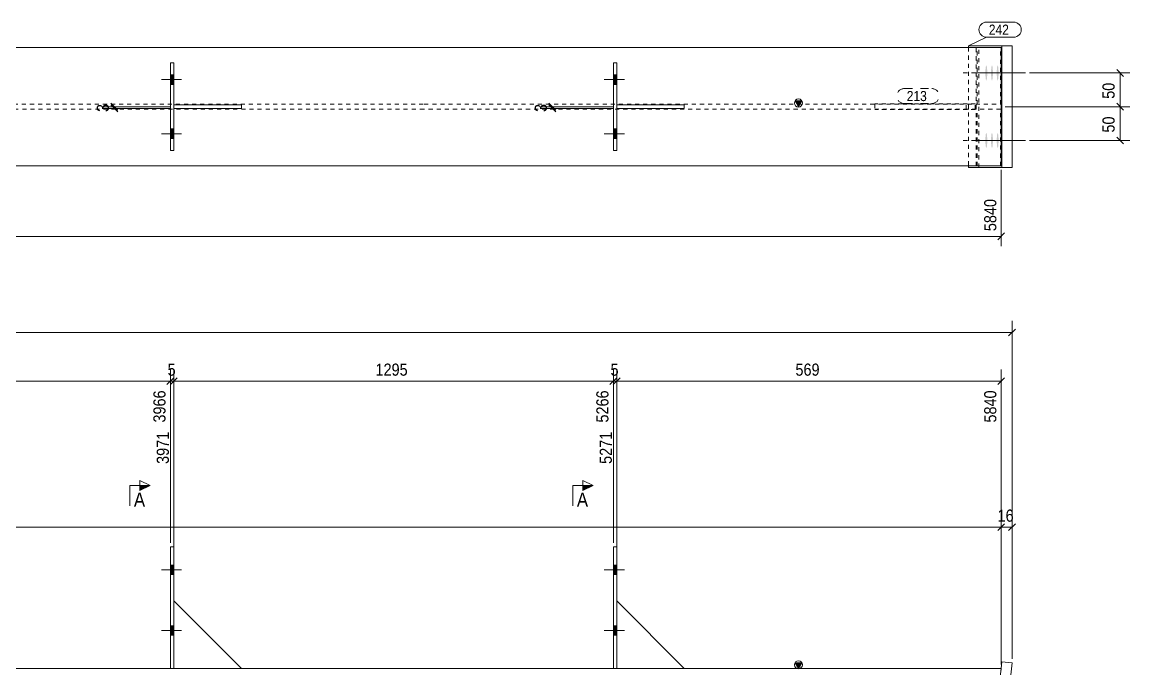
# Model space of a CAD drawing. Header units: millimetres. Extents: x 2 to 825, y 1 to 579.
# Drawn here: x 413.7 to 686.9, y 222.5 to 381.9 of the extents above; entities that cross this region are included whole.
import ezdxf

# ---------------------------------------------------------------- set-up
doc = ezdxf.new("R2010")
doc.units = ezdxf.units.MM
for name, pattern in [('XKITLINE00', [0]), ('XKITLINE01', [4, 1, -1, 1, -1]), ('XKITLINE02', [4, 2, -2])]:
    doc.linetypes.add(name, pattern=pattern)
for name, color, linetype, lineweight in [('Bolt', 3, 'Continuous', 0), ('Dimensions', 7, 'Continuous', 0), ('Part', 2, 'Continuous', 0), ('PartMark', 7, 'Continuous', 0), ('Section', 6, 'Continuous', 0)]:
    doc.layers.add(name, color=color, linetype=linetype, lineweight=lineweight)
doc.styles.add('ARIAL', font='ARIAL.TTF')

# ---------------------------------------------------------------- blocks, each defined once
blk = doc.blocks.new('*A6')
at = {"layer": 'Bolt'}
for points in [[(450.25, 248.06), (451.08, 248.06), (451.08, 245.72), (450.25, 245.72)], [(450.25, 248.06), (451.08, 248.06), (451.08, 245.72), (450.25, 245.72)], [(450.25, 233.06), (451.08, 233.06), (451.08, 230.72), (450.25, 230.72)], [(450.25, 233.06), (451.08, 233.06), (451.08, 230.72), (450.25, 230.72)]]:
    blk.add_hatch(color=3, dxfattribs=at).paths.add_polyline_path(points, flags=17)
at = {"layer": 'Bolt', "color": 3, "linetype": 'XKITLINE00', "lineweight": 0}
for p, q in [((453.02, 246.89), (448.02, 246.89)), ((453.02, 246.89), (448.02, 246.89)), ((451.08, 248.06), (450.25, 248.06)), ((451.08, 248.06), (450.25, 248.06)), ((451.08, 245.72), (450.25, 245.72)), ((451.08, 245.72), (450.25, 245.72)), ((451.08, 233.06), (450.25, 233.06)), ((451.08, 233.06), (450.25, 233.06)), ((453.02, 231.89), (448.02, 231.89)), ((453.02, 231.89), (448.02, 231.89)), ((451.08, 230.72), (450.25, 230.72)), ((451.08, 230.72), (450.25, 230.72))]:
    blk.add_line(p, q, dxfattribs=at)
blk = doc.blocks.new('*A7')
at = {"layer": 'Bolt'}
for points in [[(559.48, 248.06), (560.32, 248.06), (560.32, 245.72), (559.48, 245.72)], [(559.48, 248.06), (560.32, 248.06), (560.32, 245.72), (559.48, 245.72)], [(559.48, 233.06), (560.32, 233.06), (560.32, 230.72), (559.48, 230.72)], [(559.48, 233.06), (560.32, 233.06), (560.32, 230.72), (559.48, 230.72)]]:
    blk.add_hatch(color=3, dxfattribs=at).paths.add_polyline_path(points, flags=17)
at = {"layer": 'Bolt', "color": 3, "linetype": 'XKITLINE00', "lineweight": 0}
for p, q in [((562.25, 246.89), (557.25, 246.89)), ((562.25, 246.89), (557.25, 246.89)), ((560.32, 248.06), (559.48, 248.06)), ((560.32, 248.06), (559.48, 248.06)), ((560.32, 245.72), (559.48, 245.72)), ((560.32, 245.72), (559.48, 245.72)), ((560.32, 233.06), (559.48, 233.06)), ((560.32, 233.06), (559.48, 233.06)), ((562.25, 231.89), (557.25, 231.89)), ((562.25, 231.89), (557.25, 231.89)), ((560.32, 230.72), (559.48, 230.72)), ((560.32, 230.72), (559.48, 230.72))]:
    blk.add_line(p, q, dxfattribs=at)
blk = doc.blocks.new('*A10')
at = {"layer": 'Part'}
blk.add_hatch(color=2, dxfattribs=at).paths.add_polyline_path([(604.33, 223.96), (605.93, 223.96), (605.13, 222.56)], flags=17)
at = {"layer": 'Part', "color": 2, "linetype": 'XKITLINE00', "lineweight": 0}
for p, q in [((512.75, 222.56), (403.62, 222.56)), ((655.13, 222.56), (512.85, 222.56)), ((605.13, 222.56), (604.33, 223.96)), ((604.33, 223.96), (605.93, 223.96)), ((605.93, 223.96), (605.13, 222.56))]:
    blk.add_line(p, q, dxfattribs=at)
at = {"layer": 'Part', "color": 7, "linetype": 'XKITLINE01', "lineweight": 0}
blk.add_line((655.13, 222.56), (648.98, 164.22), dxfattribs=at)
at = {"layer": 'Part', "color": 2, "linetype": 'XKITLINE00', "lineweight": 0}
blk.add_circle((605.13, 223.46), 1, dxfattribs=at)
blk = doc.blocks.new('*A17')
at = {"layer": 'Part', "color": 2, "linetype": 'XKITLINE00', "lineweight": 0}
blk.add_line((467.75, 222.56), (451.08, 239.22), dxfattribs=at)
at = {"layer": 'Part', "color": 7, "linetype": 'XKITLINE01', "lineweight": 0}
for p, q in [((451.08, 239.22), (451.08, 222.56)), ((451.08, 222.56), (467.75, 222.56))]:
    blk.add_line(p, q, dxfattribs=at)
blk = doc.blocks.new('*A18')
at = {"layer": 'Part', "color": 2, "linetype": 'XKITLINE00', "lineweight": 0}
for p, q in [((450.25, 252.56), (451.08, 252.56)), ((450.25, 252.56), (450.25, 222.56)), ((451.08, 252.56), (451.08, 222.56))]:
    blk.add_line(p, q, dxfattribs=at)
at = {"layer": 'Part', "color": 7, "linetype": 'XKITLINE01', "lineweight": 0}
blk.add_line((451.08, 222.56), (450.25, 222.56), dxfattribs=at)
blk = doc.blocks.new('*A19')
at = {"layer": 'Part', "color": 2, "linetype": 'XKITLINE00', "lineweight": 0}
blk.add_line((576.98, 222.56), (560.32, 239.22), dxfattribs=at)
at = {"layer": 'Part', "color": 7, "linetype": 'XKITLINE01', "lineweight": 0}
for p, q in [((560.32, 239.22), (560.32, 222.56)), ((560.32, 222.56), (576.98, 222.56))]:
    blk.add_line(p, q, dxfattribs=at)
blk = doc.blocks.new('*A20')
at = {"layer": 'Part', "color": 2, "linetype": 'XKITLINE00', "lineweight": 0}
for p, q in [((559.48, 252.56), (560.32, 252.56)), ((559.48, 252.56), (559.48, 222.56)), ((560.32, 252.56), (560.32, 222.56))]:
    blk.add_line(p, q, dxfattribs=at)
at = {"layer": 'Part', "color": 7, "linetype": 'XKITLINE01', "lineweight": 0}
blk.add_line((560.32, 222.56), (559.48, 222.56), dxfattribs=at)
blk = doc.blocks.new('*A21')
at = {"layer": 'Part', "color": 2, "linetype": 'XKITLINE00', "lineweight": 0}
for p, q in [((655.3, 224.21), (647.09, 146.31)), ((657.79, 223.95), (655.3, 224.21)), ((649.57, 146.05), (657.79, 223.95)), ((647.09, 146.31), (649.57, 146.05))]:
    blk.add_line(p, q, dxfattribs=at)
blk = doc.blocks.new('*A30')
at = {"layer": 'Bolt'}
for points in [[(450.25, 368.92), (451.08, 368.92), (451.08, 366.59), (450.25, 366.59)], [(450.25, 368.92), (451.08, 368.92), (451.08, 366.59), (450.25, 366.59)], [(450.25, 355.59), (451.08, 355.59), (451.08, 353.26), (450.25, 353.26)], [(450.25, 355.59), (451.08, 355.59), (451.08, 353.26), (450.25, 353.26)]]:
    blk.add_hatch(color=3, dxfattribs=at).paths.add_polyline_path(points, flags=17)
at = {"layer": 'Bolt', "color": 3, "linetype": 'XKITLINE00', "lineweight": 0}
for p, q in [((451.08, 368.92), (450.25, 368.92)), ((451.08, 368.92), (450.25, 368.92)), ((453.02, 367.76), (448.02, 367.76)), ((453.02, 367.76), (448.02, 367.76)), ((451.08, 366.59), (450.25, 366.59)), ((451.08, 366.59), (450.25, 366.59)), ((451.08, 355.59), (450.25, 355.59)), ((451.08, 355.59), (450.25, 355.59)), ((453.02, 354.42), (448.02, 354.42)), ((453.02, 354.42), (448.02, 354.42)), ((451.08, 353.26), (450.25, 353.26)), ((451.08, 353.26), (450.25, 353.26))]:
    blk.add_line(p, q, dxfattribs=at)
blk = doc.blocks.new('*A31')
at = {"layer": 'Bolt'}
for points in [[(559.48, 368.92), (560.32, 368.92), (560.32, 366.59), (559.48, 366.59)], [(559.48, 368.92), (560.32, 368.92), (560.32, 366.59), (559.48, 366.59)], [(559.48, 355.59), (560.32, 355.59), (560.32, 353.26), (559.48, 353.26)], [(559.48, 355.59), (560.32, 355.59), (560.32, 353.26), (559.48, 353.26)]]:
    blk.add_hatch(color=3, dxfattribs=at).paths.add_polyline_path(points, flags=17)
at = {"layer": 'Bolt', "color": 3, "linetype": 'XKITLINE00', "lineweight": 0}
for p, q in [((560.32, 368.92), (559.48, 368.92)), ((560.32, 368.92), (559.48, 368.92)), ((562.25, 367.76), (557.25, 367.76)), ((562.25, 367.76), (557.25, 367.76)), ((560.32, 366.59), (559.48, 366.59)), ((560.32, 366.59), (559.48, 366.59)), ((560.32, 355.59), (559.48, 355.59)), ((560.32, 355.59), (559.48, 355.59)), ((562.25, 354.42), (557.25, 354.42)), ((562.25, 354.42), (557.25, 354.42)), ((560.32, 353.26), (559.48, 353.26)), ((560.32, 353.26), (559.48, 353.26))]:
    blk.add_line(p, q, dxfattribs=at)
blk = doc.blocks.new('*A32')
at = {"layer": 'Bolt'}
for points in [[(651.69, 369.38), (651.69, 369.33), (651.69, 369.29), (651.69, 369.24), (651.68, 369.2), (651.68, 369.15), (651.68, 369.11), (651.68, 369.06), (651.68, 369.02), (651.68, 368.98), (651.68, 368.93), (651.68, 368.89), (651.68, 368.85), (651.67, 368.8), (651.67, 368.76), (651.67, 368.72), (651.67, 368.68), (651.66, 368.64), (651.66, 368.6), (651.66, 368.56), (651.66, 368.52), (651.65, 368.48), (651.65, 368.44), (651.65, 368.4), (651.64, 368.37), (651.64, 368.33), (651.64, 368.29), (651.63, 368.26), (651.63, 368.22), (651.63, 368.19), (651.62, 368.16), (651.62, 368.13), (651.62, 368.09), (651.61, 368.06), (651.61, 368.03), (651.6, 368), (651.6, 367.98), (651.59, 367.95), (651.59, 367.92), (651.58, 367.9), (651.58, 367.87), (651.58, 367.85), (651.57, 367.83), (651.57, 367.81), (651.56, 367.78), (651.56, 367.76), (651.55, 367.75), (651.55, 367.73), (651.54, 367.71), (651.53, 367.7), (651.53, 367.68), (651.52, 367.67), (651.52, 367.66), (651.51, 367.64), (651.51, 367.63), (651.5, 367.62), (651.5, 367.62), (651.49, 367.61), (651.49, 367.6), (651.48, 367.6), (651.47, 367.59), (651.47, 367.59), (651.46, 367.59), (651.46, 367.59), (651.45, 367.59), (651.45, 367.59), (651.44, 367.59), (651.43, 367.6), (651.43, 367.6), (651.42, 367.61), (651.42, 367.62), (651.41, 367.62), (651.41, 367.63), (651.4, 367.64), (651.4, 367.66), (651.39, 367.67), (651.39, 367.68), (651.38, 367.7), (651.37, 367.71), (651.37, 367.73), (651.36, 367.75), (651.36, 367.76), (651.35, 367.78), (651.35, 367.81), (651.34, 367.83), (651.34, 367.85), (651.33, 367.87), (651.33, 367.9), (651.33, 367.92), (651.32, 367.95), (651.32, 367.98), (651.31, 368), (651.31, 368.03), (651.3, 368.06), (651.3, 368.09), (651.3, 368.13), (651.29, 368.16), (651.29, 368.19), (651.28, 368.22), (651.28, 368.26), (651.28, 368.29), (651.27, 368.33), (651.27, 368.37), (651.27, 368.4), (651.26, 368.44), (651.26, 368.48), (651.26, 368.52), (651.25, 368.56), (651.25, 368.6), (651.25, 368.64), (651.25, 368.68), (651.25, 368.72), (651.24, 368.76), (651.24, 368.8), (651.24, 368.85), (651.24, 368.89), (651.24, 368.93), (651.23, 368.98), (651.23, 369.02), (651.23, 369.06), (651.23, 369.11), (651.23, 369.15), (651.23, 369.2), (651.23, 369.24), (651.23, 369.29), (651.23, 369.33), (651.23, 369.38), (651.23, 369.42), (651.23, 369.47), (651.23, 369.51), (651.23, 369.56), (651.23, 369.6), (651.23, 369.65), (651.23, 369.69), (651.23, 369.74), (651.23, 369.78), (651.23, 369.82), (651.23, 369.87), (651.24, 369.91), (651.24, 369.95), (651.24, 370), (651.24, 370.04), (651.24, 370.08), (651.25, 370.12), (651.25, 370.17), (651.25, 370.21), (651.25, 370.25), (651.25, 370.29), (651.26, 370.33), (651.26, 370.36), (651.26, 370.4), (651.27, 370.44), (651.27, 370.48), (651.27, 370.51), (651.28, 370.55), (651.28, 370.59), (651.28, 370.62), (651.29, 370.65), (651.29, 370.69), (651.3, 370.72), (651.3, 370.75), (651.3, 370.78), (651.31, 370.81), (651.31, 370.84), (651.32, 370.87), (651.32, 370.89), (651.33, 370.92), (651.33, 370.95), (651.33, 370.97), (651.34, 370.99), (651.34, 371.02), (651.35, 371.04), (651.35, 371.06), (651.36, 371.08), (651.36, 371.1), (651.37, 371.12), (651.37, 371.13), (651.38, 371.15), (651.39, 371.16), (651.39, 371.18), (651.4, 371.19), (651.4, 371.2), (651.41, 371.21), (651.41, 371.22), (651.42, 371.23), (651.42, 371.24), (651.43, 371.24), (651.43, 371.25), (651.44, 371.25), (651.45, 371.25), (651.45, 371.25), (651.46, 371.26), (651.46, 371.25), (651.47, 371.25), (651.47, 371.25), (651.48, 371.25), (651.49, 371.24), (651.49, 371.24), (651.5, 371.23), (651.5, 371.22), (651.51, 371.21), (651.51, 371.2), (651.52, 371.19), (651.52, 371.18), (651.53, 371.16), (651.53, 371.15), (651.54, 371.13), (651.55, 371.12), (651.55, 371.1), (651.56, 371.08), (651.56, 371.06), (651.57, 371.04), (651.57, 371.02), (651.58, 370.99), (651.58, 370.97), (651.58, 370.95), (651.59, 370.92), (651.59, 370.89), (651.6, 370.87), (651.6, 370.84), (651.61, 370.81), (651.61, 370.78), (651.62, 370.75), (651.62, 370.72), (651.62, 370.69), (651.63, 370.65), (651.63, 370.62), (651.63, 370.59), (651.64, 370.55), (651.64, 370.51), (651.64, 370.48), (651.65, 370.44), (651.65, 370.4), (651.65, 370.36), (651.66, 370.33), (651.66, 370.29), (651.66, 370.25), (651.66, 370.21), (651.67, 370.17), (651.67, 370.12), (651.67, 370.08), (651.67, 370.04), (651.68, 370), (651.68, 369.95), (651.68, 369.91), (651.68, 369.87), (651.68, 369.82), (651.68, 369.78), (651.68, 369.74), (651.68, 369.69), (651.68, 369.65), (651.69, 369.6), (651.69, 369.56), (651.69, 369.51), (651.69, 369.47), (651.69, 369.42)], [(653.08, 369.38), (653.08, 369.33), (653.08, 369.29), (653.08, 369.24), (653.08, 369.2), (653.08, 369.15), (653.08, 369.11), (653.08, 369.06), (653.08, 369.02), (653.08, 368.98), (653.07, 368.93), (653.07, 368.89), (653.07, 368.85), (653.07, 368.8), (653.07, 368.76), (653.07, 368.72), (653.06, 368.68), (653.06, 368.64), (653.06, 368.6), (653.06, 368.56), (653.05, 368.52), (653.05, 368.48), (653.05, 368.44), (653.04, 368.4), (653.04, 368.37), (653.04, 368.33), (653.03, 368.29), (653.03, 368.26), (653.03, 368.22), (653.02, 368.19), (653.02, 368.16), (653.02, 368.13), (653.01, 368.09), (653.01, 368.06), (653, 368.03), (653, 368), (653, 367.98), (652.99, 367.95), (652.99, 367.92), (652.98, 367.9), (652.98, 367.87), (652.97, 367.85), (652.97, 367.83), (652.96, 367.81), (652.96, 367.78), (652.95, 367.76), (652.95, 367.75), (652.94, 367.73), (652.94, 367.71), (652.93, 367.7), (652.93, 367.68), (652.92, 367.67), (652.92, 367.66), (652.91, 367.64), (652.91, 367.63), (652.9, 367.62), (652.89, 367.62), (652.89, 367.61), (652.88, 367.6), (652.88, 367.6), (652.87, 367.59), (652.87, 367.59), (652.86, 367.59), (652.86, 367.59), (652.85, 367.59), (652.84, 367.59), (652.84, 367.59), (652.83, 367.6), (652.83, 367.6), (652.82, 367.61), (652.82, 367.62), (652.81, 367.62), (652.81, 367.63), (652.8, 367.64), (652.8, 367.66), (652.79, 367.67), (652.78, 367.68), (652.78, 367.7), (652.77, 367.71), (652.77, 367.73), (652.76, 367.75), (652.76, 367.76), (652.75, 367.78), (652.75, 367.81), (652.74, 367.83), (652.74, 367.85), (652.73, 367.87), (652.73, 367.9), (652.73, 367.92), (652.72, 367.95), (652.72, 367.98), (652.71, 368), (652.71, 368.03), (652.7, 368.06), (652.7, 368.09), (652.7, 368.13), (652.69, 368.16), (652.69, 368.19), (652.68, 368.22), (652.68, 368.26), (652.68, 368.29), (652.67, 368.33), (652.67, 368.37), (652.67, 368.4), (652.66, 368.44), (652.66, 368.48), (652.66, 368.52), (652.66, 368.56), (652.65, 368.6), (652.65, 368.64), (652.65, 368.68), (652.65, 368.72), (652.64, 368.76), (652.64, 368.8), (652.64, 368.85), (652.64, 368.89), (652.64, 368.93), (652.64, 368.98), (652.63, 369.02), (652.63, 369.06), (652.63, 369.11), (652.63, 369.15), (652.63, 369.2), (652.63, 369.24), (652.63, 369.29), (652.63, 369.33), (652.63, 369.38), (652.63, 369.42), (652.63, 369.47), (652.63, 369.51), (652.63, 369.56), (652.63, 369.6), (652.63, 369.65), (652.63, 369.69), (652.63, 369.74), (652.63, 369.78), (652.63, 369.82), (652.64, 369.87), (652.64, 369.91), (652.64, 369.95), (652.64, 370), (652.64, 370.04), (652.64, 370.08), (652.65, 370.12), (652.65, 370.17), (652.65, 370.21), (652.65, 370.25), (652.66, 370.29), (652.66, 370.33), (652.66, 370.36), (652.66, 370.4), (652.67, 370.44), (652.67, 370.48), (652.67, 370.51), (652.68, 370.55), (652.68, 370.59), (652.68, 370.62), (652.69, 370.65), (652.69, 370.69), (652.7, 370.72), (652.7, 370.75), (652.7, 370.78), (652.71, 370.81), (652.71, 370.84), (652.72, 370.87), (652.72, 370.89), (652.73, 370.92), (652.73, 370.95), (652.73, 370.97), (652.74, 370.99), (652.74, 371.02), (652.75, 371.04), (652.75, 371.06), (652.76, 371.08), (652.76, 371.1), (652.77, 371.12), (652.77, 371.13), (652.78, 371.15), (652.78, 371.16), (652.79, 371.18), (652.8, 371.19), (652.8, 371.2), (652.81, 371.21), (652.81, 371.22), (652.82, 371.23), (652.82, 371.24), (652.83, 371.24), (652.83, 371.25), (652.84, 371.25), (652.84, 371.25), (652.85, 371.25), (652.86, 371.26), (652.86, 371.25), (652.87, 371.25), (652.87, 371.25), (652.88, 371.25), (652.88, 371.24), (652.89, 371.24), (652.89, 371.23), (652.9, 371.22), (652.91, 371.21), (652.91, 371.2), (652.92, 371.19), (652.92, 371.18), (652.93, 371.16), (652.93, 371.15), (652.94, 371.13), (652.94, 371.12), (652.95, 371.1), (652.95, 371.08), (652.96, 371.06), (652.96, 371.04), (652.97, 371.02), (652.97, 370.99), (652.98, 370.97), (652.98, 370.95), (652.99, 370.92), (652.99, 370.89), (653, 370.87), (653, 370.84), (653, 370.81), (653.01, 370.78), (653.01, 370.75), (653.02, 370.72), (653.02, 370.69), (653.02, 370.65), (653.03, 370.62), (653.03, 370.59), (653.03, 370.55), (653.04, 370.51), (653.04, 370.48), (653.04, 370.44), (653.05, 370.4), (653.05, 370.36), (653.05, 370.33), (653.06, 370.29), (653.06, 370.25), (653.06, 370.21), (653.06, 370.17), (653.07, 370.12), (653.07, 370.08), (653.07, 370.04), (653.07, 370), (653.07, 369.95), (653.07, 369.91), (653.08, 369.87), (653.08, 369.82), (653.08, 369.78), (653.08, 369.74), (653.08, 369.69), (653.08, 369.65), (653.08, 369.6), (653.08, 369.56), (653.08, 369.51), (653.08, 369.47), (653.08, 369.42)], [(654.48, 369.38), (654.48, 369.33), (654.48, 369.29), (654.48, 369.24), (654.48, 369.2), (654.48, 369.15), (654.48, 369.11), (654.48, 369.06), (654.47, 369.02), (654.47, 368.98), (654.47, 368.93), (654.47, 368.89), (654.47, 368.85), (654.47, 368.8), (654.46, 368.76), (654.46, 368.72), (654.46, 368.68), (654.46, 368.64), (654.46, 368.6), (654.45, 368.56), (654.45, 368.52), (654.45, 368.48), (654.44, 368.44), (654.44, 368.4), (654.44, 368.37), (654.44, 368.33), (654.43, 368.29), (654.43, 368.26), (654.42, 368.22), (654.42, 368.19), (654.42, 368.16), (654.41, 368.13), (654.41, 368.09), (654.41, 368.06), (654.4, 368.03), (654.4, 368), (654.39, 367.98), (654.39, 367.95), (654.38, 367.92), (654.38, 367.9), (654.37, 367.87), (654.37, 367.85), (654.37, 367.83), (654.36, 367.81), (654.36, 367.78), (654.35, 367.76), (654.35, 367.75), (654.34, 367.73), (654.34, 367.71), (654.33, 367.7), (654.32, 367.68), (654.32, 367.67), (654.31, 367.66), (654.31, 367.64), (654.3, 367.63), (654.3, 367.62), (654.29, 367.62), (654.29, 367.61), (654.28, 367.6), (654.28, 367.6), (654.27, 367.59), (654.27, 367.59), (654.26, 367.59), (654.25, 367.59), (654.25, 367.59), (654.24, 367.59), (654.24, 367.59), (654.23, 367.6), (654.23, 367.6), (654.22, 367.61), (654.22, 367.62), (654.21, 367.62), (654.21, 367.63), (654.2, 367.64), (654.19, 367.66), (654.19, 367.67), (654.18, 367.68), (654.18, 367.7), (654.17, 367.71), (654.17, 367.73), (654.16, 367.75), (654.16, 367.76), (654.15, 367.78), (654.15, 367.81), (654.14, 367.83), (654.14, 367.85), (654.13, 367.87), (654.13, 367.9), (654.12, 367.92), (654.12, 367.95), (654.12, 367.98), (654.11, 368), (654.11, 368.03), (654.1, 368.06), (654.1, 368.09), (654.1, 368.13), (654.09, 368.16), (654.09, 368.19), (654.08, 368.22), (654.08, 368.26), (654.08, 368.29), (654.07, 368.33), (654.07, 368.37), (654.07, 368.4), (654.06, 368.44), (654.06, 368.48), (654.06, 368.52), (654.06, 368.56), (654.05, 368.6), (654.05, 368.64), (654.05, 368.68), (654.05, 368.72), (654.04, 368.76), (654.04, 368.8), (654.04, 368.85), (654.04, 368.89), (654.04, 368.93), (654.04, 368.98), (654.03, 369.02), (654.03, 369.06), (654.03, 369.11), (654.03, 369.15), (654.03, 369.2), (654.03, 369.24), (654.03, 369.29), (654.03, 369.33), (654.03, 369.38), (654.03, 369.42), (654.03, 369.47), (654.03, 369.51), (654.03, 369.56), (654.03, 369.6), (654.03, 369.65), (654.03, 369.69), (654.03, 369.74), (654.03, 369.78), (654.03, 369.82), (654.04, 369.87), (654.04, 369.91), (654.04, 369.95), (654.04, 370), (654.04, 370.04), (654.04, 370.08), (654.05, 370.12), (654.05, 370.17), (654.05, 370.21), (654.05, 370.25), (654.06, 370.29), (654.06, 370.33), (654.06, 370.36), (654.06, 370.4), (654.07, 370.44), (654.07, 370.48), (654.07, 370.51), (654.08, 370.55), (654.08, 370.59), (654.08, 370.62), (654.09, 370.65), (654.09, 370.69), (654.1, 370.72), (654.1, 370.75), (654.1, 370.78), (654.11, 370.81), (654.11, 370.84), (654.12, 370.87), (654.12, 370.89), (654.12, 370.92), (654.13, 370.95), (654.13, 370.97), (654.14, 370.99), (654.14, 371.02), (654.15, 371.04), (654.15, 371.06), (654.16, 371.08), (654.16, 371.1), (654.17, 371.12), (654.17, 371.13), (654.18, 371.15), (654.18, 371.16), (654.19, 371.18), (654.19, 371.19), (654.2, 371.2), (654.21, 371.21), (654.21, 371.22), (654.22, 371.23), (654.22, 371.24), (654.23, 371.24), (654.23, 371.25), (654.24, 371.25), (654.24, 371.25), (654.25, 371.25), (654.25, 371.26), (654.26, 371.25), (654.27, 371.25), (654.27, 371.25), (654.28, 371.25), (654.28, 371.24), (654.29, 371.24), (654.29, 371.23), (654.3, 371.22), (654.3, 371.21), (654.31, 371.2), (654.31, 371.19), (654.32, 371.18), (654.32, 371.16), (654.33, 371.15), (654.34, 371.13), (654.34, 371.12), (654.35, 371.1), (654.35, 371.08), (654.36, 371.06), (654.36, 371.04), (654.37, 371.02), (654.37, 370.99), (654.37, 370.97), (654.38, 370.95), (654.38, 370.92), (654.39, 370.89), (654.39, 370.87), (654.4, 370.84), (654.4, 370.81), (654.41, 370.78), (654.41, 370.75), (654.41, 370.72), (654.42, 370.69), (654.42, 370.65), (654.42, 370.62), (654.43, 370.59), (654.43, 370.55), (654.44, 370.51), (654.44, 370.48), (654.44, 370.44), (654.44, 370.4), (654.45, 370.36), (654.45, 370.33), (654.45, 370.29), (654.46, 370.25), (654.46, 370.21), (654.46, 370.17), (654.46, 370.12), (654.46, 370.08), (654.47, 370.04), (654.47, 370), (654.47, 369.95), (654.47, 369.91), (654.47, 369.87), (654.47, 369.82), (654.48, 369.78), (654.48, 369.74), (654.48, 369.69), (654.48, 369.65), (654.48, 369.6), (654.48, 369.56), (654.48, 369.51), (654.48, 369.47), (654.48, 369.42)], [(651.69, 352.71), (651.69, 352.67), (651.69, 352.62), (651.69, 352.58), (651.68, 352.53), (651.68, 352.49), (651.68, 352.44), (651.68, 352.4), (651.68, 352.35), (651.68, 352.31), (651.68, 352.27), (651.68, 352.22), (651.68, 352.18), (651.67, 352.14), (651.67, 352.1), (651.67, 352.05), (651.67, 352.01), (651.66, 351.97), (651.66, 351.93), (651.66, 351.89), (651.66, 351.85), (651.65, 351.81), (651.65, 351.77), (651.65, 351.74), (651.64, 351.7), (651.64, 351.66), (651.64, 351.63), (651.63, 351.59), (651.63, 351.56), (651.63, 351.52), (651.62, 351.49), (651.62, 351.46), (651.62, 351.43), (651.61, 351.4), (651.61, 351.37), (651.6, 351.34), (651.6, 351.31), (651.59, 351.28), (651.59, 351.26), (651.58, 351.23), (651.58, 351.21), (651.58, 351.18), (651.57, 351.16), (651.57, 351.14), (651.56, 351.12), (651.56, 351.1), (651.55, 351.08), (651.55, 351.06), (651.54, 351.04), (651.53, 351.03), (651.53, 351.01), (651.52, 351), (651.52, 350.99), (651.51, 350.98), (651.51, 350.97), (651.5, 350.96), (651.5, 350.95), (651.49, 350.94), (651.49, 350.94), (651.48, 350.93), (651.47, 350.93), (651.47, 350.92), (651.46, 350.92), (651.46, 350.92), (651.45, 350.92), (651.45, 350.92), (651.44, 350.93), (651.43, 350.93), (651.43, 350.94), (651.42, 350.94), (651.42, 350.95), (651.41, 350.96), (651.41, 350.97), (651.4, 350.98), (651.4, 350.99), (651.39, 351), (651.39, 351.01), (651.38, 351.03), (651.37, 351.04), (651.37, 351.06), (651.36, 351.08), (651.36, 351.1), (651.35, 351.12), (651.35, 351.14), (651.34, 351.16), (651.34, 351.18), (651.33, 351.21), (651.33, 351.23), (651.33, 351.26), (651.32, 351.28), (651.32, 351.31), (651.31, 351.34), (651.31, 351.37), (651.3, 351.4), (651.3, 351.43), (651.3, 351.46), (651.29, 351.49), (651.29, 351.52), (651.28, 351.56), (651.28, 351.59), (651.28, 351.63), (651.27, 351.66), (651.27, 351.7), (651.27, 351.74), (651.26, 351.77), (651.26, 351.81), (651.26, 351.85), (651.25, 351.89), (651.25, 351.93), (651.25, 351.97), (651.25, 352.01), (651.25, 352.05), (651.24, 352.1), (651.24, 352.14), (651.24, 352.18), (651.24, 352.22), (651.24, 352.27), (651.23, 352.31), (651.23, 352.35), (651.23, 352.4), (651.23, 352.44), (651.23, 352.49), (651.23, 352.53), (651.23, 352.58), (651.23, 352.62), (651.23, 352.67), (651.23, 352.71), (651.23, 352.76), (651.23, 352.8), (651.23, 352.85), (651.23, 352.89), (651.23, 352.94), (651.23, 352.98), (651.23, 353.02), (651.23, 353.07), (651.23, 353.11), (651.23, 353.16), (651.23, 353.2), (651.24, 353.24), (651.24, 353.29), (651.24, 353.33), (651.24, 353.37), (651.24, 353.42), (651.25, 353.46), (651.25, 353.5), (651.25, 353.54), (651.25, 353.58), (651.25, 353.62), (651.26, 353.66), (651.26, 353.7), (651.26, 353.74), (651.27, 353.77), (651.27, 353.81), (651.27, 353.85), (651.28, 353.88), (651.28, 353.92), (651.28, 353.95), (651.29, 353.99), (651.29, 354.02), (651.3, 354.05), (651.3, 354.08), (651.3, 354.11), (651.31, 354.14), (651.31, 354.17), (651.32, 354.2), (651.32, 354.23), (651.33, 354.25), (651.33, 354.28), (651.33, 354.3), (651.34, 354.33), (651.34, 354.35), (651.35, 354.37), (651.35, 354.39), (651.36, 354.41), (651.36, 354.43), (651.37, 354.45), (651.37, 354.47), (651.38, 354.48), (651.39, 354.5), (651.39, 354.51), (651.4, 354.52), (651.4, 354.53), (651.41, 354.54), (651.41, 354.55), (651.42, 354.56), (651.42, 354.57), (651.43, 354.57), (651.43, 354.58), (651.44, 354.58), (651.45, 354.59), (651.45, 354.59), (651.46, 354.59), (651.46, 354.59), (651.47, 354.59), (651.47, 354.58), (651.48, 354.58), (651.49, 354.57), (651.49, 354.57), (651.5, 354.56), (651.5, 354.55), (651.51, 354.54), (651.51, 354.53), (651.52, 354.52), (651.52, 354.51), (651.53, 354.5), (651.53, 354.48), (651.54, 354.47), (651.55, 354.45), (651.55, 354.43), (651.56, 354.41), (651.56, 354.39), (651.57, 354.37), (651.57, 354.35), (651.58, 354.33), (651.58, 354.3), (651.58, 354.28), (651.59, 354.25), (651.59, 354.23), (651.6, 354.2), (651.6, 354.17), (651.61, 354.14), (651.61, 354.11), (651.62, 354.08), (651.62, 354.05), (651.62, 354.02), (651.63, 353.99), (651.63, 353.95), (651.63, 353.92), (651.64, 353.88), (651.64, 353.85), (651.64, 353.81), (651.65, 353.77), (651.65, 353.74), (651.65, 353.7), (651.66, 353.66), (651.66, 353.62), (651.66, 353.58), (651.66, 353.54), (651.67, 353.5), (651.67, 353.46), (651.67, 353.42), (651.67, 353.37), (651.68, 353.33), (651.68, 353.29), (651.68, 353.24), (651.68, 353.2), (651.68, 353.16), (651.68, 353.11), (651.68, 353.07), (651.68, 353.02), (651.68, 352.98), (651.69, 352.94), (651.69, 352.89), (651.69, 352.85), (651.69, 352.8), (651.69, 352.76)], [(653.08, 352.71), (653.08, 352.67), (653.08, 352.62), (653.08, 352.58), (653.08, 352.53), (653.08, 352.49), (653.08, 352.44), (653.08, 352.4), (653.08, 352.35), (653.08, 352.31), (653.07, 352.27), (653.07, 352.22), (653.07, 352.18), (653.07, 352.14), (653.07, 352.1), (653.07, 352.05), (653.06, 352.01), (653.06, 351.97), (653.06, 351.93), (653.06, 351.89), (653.05, 351.85), (653.05, 351.81), (653.05, 351.77), (653.04, 351.74), (653.04, 351.7), (653.04, 351.66), (653.03, 351.63), (653.03, 351.59), (653.03, 351.56), (653.02, 351.52), (653.02, 351.49), (653.02, 351.46), (653.01, 351.43), (653.01, 351.4), (653, 351.37), (653, 351.34), (653, 351.31), (652.99, 351.28), (652.99, 351.26), (652.98, 351.23), (652.98, 351.21), (652.97, 351.18), (652.97, 351.16), (652.96, 351.14), (652.96, 351.12), (652.95, 351.1), (652.95, 351.08), (652.94, 351.06), (652.94, 351.04), (652.93, 351.03), (652.93, 351.01), (652.92, 351), (652.92, 350.99), (652.91, 350.98), (652.91, 350.97), (652.9, 350.96), (652.89, 350.95), (652.89, 350.94), (652.88, 350.94), (652.88, 350.93), (652.87, 350.93), (652.87, 350.92), (652.86, 350.92), (652.86, 350.92), (652.85, 350.92), (652.84, 350.92), (652.84, 350.93), (652.83, 350.93), (652.83, 350.94), (652.82, 350.94), (652.82, 350.95), (652.81, 350.96), (652.81, 350.97), (652.8, 350.98), (652.8, 350.99), (652.79, 351), (652.78, 351.01), (652.78, 351.03), (652.77, 351.04), (652.77, 351.06), (652.76, 351.08), (652.76, 351.1), (652.75, 351.12), (652.75, 351.14), (652.74, 351.16), (652.74, 351.18), (652.73, 351.21), (652.73, 351.23), (652.73, 351.26), (652.72, 351.28), (652.72, 351.31), (652.71, 351.34), (652.71, 351.37), (652.7, 351.4), (652.7, 351.43), (652.7, 351.46), (652.69, 351.49), (652.69, 351.52), (652.68, 351.56), (652.68, 351.59), (652.68, 351.63), (652.67, 351.66), (652.67, 351.7), (652.67, 351.74), (652.66, 351.77), (652.66, 351.81), (652.66, 351.85), (652.66, 351.89), (652.65, 351.93), (652.65, 351.97), (652.65, 352.01), (652.65, 352.05), (652.64, 352.1), (652.64, 352.14), (652.64, 352.18), (652.64, 352.22), (652.64, 352.27), (652.64, 352.31), (652.63, 352.35), (652.63, 352.4), (652.63, 352.44), (652.63, 352.49), (652.63, 352.53), (652.63, 352.58), (652.63, 352.62), (652.63, 352.67), (652.63, 352.71), (652.63, 352.76), (652.63, 352.8), (652.63, 352.85), (652.63, 352.89), (652.63, 352.94), (652.63, 352.98), (652.63, 353.02), (652.63, 353.07), (652.63, 353.11), (652.63, 353.16), (652.64, 353.2), (652.64, 353.24), (652.64, 353.29), (652.64, 353.33), (652.64, 353.37), (652.64, 353.42), (652.65, 353.46), (652.65, 353.5), (652.65, 353.54), (652.65, 353.58), (652.66, 353.62), (652.66, 353.66), (652.66, 353.7), (652.66, 353.74), (652.67, 353.77), (652.67, 353.81), (652.67, 353.85), (652.68, 353.88), (652.68, 353.92), (652.68, 353.95), (652.69, 353.99), (652.69, 354.02), (652.7, 354.05), (652.7, 354.08), (652.7, 354.11), (652.71, 354.14), (652.71, 354.17), (652.72, 354.2), (652.72, 354.23), (652.73, 354.25), (652.73, 354.28), (652.73, 354.3), (652.74, 354.33), (652.74, 354.35), (652.75, 354.37), (652.75, 354.39), (652.76, 354.41), (652.76, 354.43), (652.77, 354.45), (652.77, 354.47), (652.78, 354.48), (652.78, 354.5), (652.79, 354.51), (652.8, 354.52), (652.8, 354.53), (652.81, 354.54), (652.81, 354.55), (652.82, 354.56), (652.82, 354.57), (652.83, 354.57), (652.83, 354.58), (652.84, 354.58), (652.84, 354.59), (652.85, 354.59), (652.86, 354.59), (652.86, 354.59), (652.87, 354.59), (652.87, 354.58), (652.88, 354.58), (652.88, 354.57), (652.89, 354.57), (652.89, 354.56), (652.9, 354.55), (652.91, 354.54), (652.91, 354.53), (652.92, 354.52), (652.92, 354.51), (652.93, 354.5), (652.93, 354.48), (652.94, 354.47), (652.94, 354.45), (652.95, 354.43), (652.95, 354.41), (652.96, 354.39), (652.96, 354.37), (652.97, 354.35), (652.97, 354.33), (652.98, 354.3), (652.98, 354.28), (652.99, 354.25), (652.99, 354.23), (653, 354.2), (653, 354.17), (653, 354.14), (653.01, 354.11), (653.01, 354.08), (653.02, 354.05), (653.02, 354.02), (653.02, 353.99), (653.03, 353.95), (653.03, 353.92), (653.03, 353.88), (653.04, 353.85), (653.04, 353.81), (653.04, 353.77), (653.05, 353.74), (653.05, 353.7), (653.05, 353.66), (653.06, 353.62), (653.06, 353.58), (653.06, 353.54), (653.06, 353.5), (653.07, 353.46), (653.07, 353.42), (653.07, 353.37), (653.07, 353.33), (653.07, 353.29), (653.07, 353.24), (653.08, 353.2), (653.08, 353.16), (653.08, 353.11), (653.08, 353.07), (653.08, 353.02), (653.08, 352.98), (653.08, 352.94), (653.08, 352.89), (653.08, 352.85), (653.08, 352.8), (653.08, 352.76)], [(654.48, 352.71), (654.48, 352.67), (654.48, 352.62), (654.48, 352.58), (654.48, 352.53), (654.48, 352.49), (654.48, 352.44), (654.48, 352.4), (654.47, 352.35), (654.47, 352.31), (654.47, 352.27), (654.47, 352.22), (654.47, 352.18), (654.47, 352.14), (654.46, 352.1), (654.46, 352.05), (654.46, 352.01), (654.46, 351.97), (654.46, 351.93), (654.45, 351.89), (654.45, 351.85), (654.45, 351.81), (654.44, 351.77), (654.44, 351.74), (654.44, 351.7), (654.44, 351.66), (654.43, 351.63), (654.43, 351.59), (654.42, 351.56), (654.42, 351.52), (654.42, 351.49), (654.41, 351.46), (654.41, 351.43), (654.41, 351.4), (654.4, 351.37), (654.4, 351.34), (654.39, 351.31), (654.39, 351.28), (654.38, 351.26), (654.38, 351.23), (654.37, 351.21), (654.37, 351.18), (654.37, 351.16), (654.36, 351.14), (654.36, 351.12), (654.35, 351.1), (654.35, 351.08), (654.34, 351.06), (654.34, 351.04), (654.33, 351.03), (654.32, 351.01), (654.32, 351), (654.31, 350.99), (654.31, 350.98), (654.3, 350.97), (654.3, 350.96), (654.29, 350.95), (654.29, 350.94), (654.28, 350.94), (654.28, 350.93), (654.27, 350.93), (654.27, 350.92), (654.26, 350.92), (654.25, 350.92), (654.25, 350.92), (654.24, 350.92), (654.24, 350.93), (654.23, 350.93), (654.23, 350.94), (654.22, 350.94), (654.22, 350.95), (654.21, 350.96), (654.21, 350.97), (654.2, 350.98), (654.19, 350.99), (654.19, 351), (654.18, 351.01), (654.18, 351.03), (654.17, 351.04), (654.17, 351.06), (654.16, 351.08), (654.16, 351.1), (654.15, 351.12), (654.15, 351.14), (654.14, 351.16), (654.14, 351.18), (654.13, 351.21), (654.13, 351.23), (654.12, 351.26), (654.12, 351.28), (654.12, 351.31), (654.11, 351.34), (654.11, 351.37), (654.1, 351.4), (654.1, 351.43), (654.1, 351.46), (654.09, 351.49), (654.09, 351.52), (654.08, 351.56), (654.08, 351.59), (654.08, 351.63), (654.07, 351.66), (654.07, 351.7), (654.07, 351.74), (654.06, 351.77), (654.06, 351.81), (654.06, 351.85), (654.06, 351.89), (654.05, 351.93), (654.05, 351.97), (654.05, 352.01), (654.05, 352.05), (654.04, 352.1), (654.04, 352.14), (654.04, 352.18), (654.04, 352.22), (654.04, 352.27), (654.04, 352.31), (654.03, 352.35), (654.03, 352.4), (654.03, 352.44), (654.03, 352.49), (654.03, 352.53), (654.03, 352.58), (654.03, 352.62), (654.03, 352.67), (654.03, 352.71), (654.03, 352.76), (654.03, 352.8), (654.03, 352.85), (654.03, 352.89), (654.03, 352.94), (654.03, 352.98), (654.03, 353.02), (654.03, 353.07), (654.03, 353.11), (654.03, 353.16), (654.04, 353.2), (654.04, 353.24), (654.04, 353.29), (654.04, 353.33), (654.04, 353.37), (654.04, 353.42), (654.05, 353.46), (654.05, 353.5), (654.05, 353.54), (654.05, 353.58), (654.06, 353.62), (654.06, 353.66), (654.06, 353.7), (654.06, 353.74), (654.07, 353.77), (654.07, 353.81), (654.07, 353.85), (654.08, 353.88), (654.08, 353.92), (654.08, 353.95), (654.09, 353.99), (654.09, 354.02), (654.1, 354.05), (654.1, 354.08), (654.1, 354.11), (654.11, 354.14), (654.11, 354.17), (654.12, 354.2), (654.12, 354.23), (654.12, 354.25), (654.13, 354.28), (654.13, 354.3), (654.14, 354.33), (654.14, 354.35), (654.15, 354.37), (654.15, 354.39), (654.16, 354.41), (654.16, 354.43), (654.17, 354.45), (654.17, 354.47), (654.18, 354.48), (654.18, 354.5), (654.19, 354.51), (654.19, 354.52), (654.2, 354.53), (654.21, 354.54), (654.21, 354.55), (654.22, 354.56), (654.22, 354.57), (654.23, 354.57), (654.23, 354.58), (654.24, 354.58), (654.24, 354.59), (654.25, 354.59), (654.25, 354.59), (654.26, 354.59), (654.27, 354.59), (654.27, 354.58), (654.28, 354.58), (654.28, 354.57), (654.29, 354.57), (654.29, 354.56), (654.3, 354.55), (654.3, 354.54), (654.31, 354.53), (654.31, 354.52), (654.32, 354.51), (654.32, 354.5), (654.33, 354.48), (654.34, 354.47), (654.34, 354.45), (654.35, 354.43), (654.35, 354.41), (654.36, 354.39), (654.36, 354.37), (654.37, 354.35), (654.37, 354.33), (654.37, 354.3), (654.38, 354.28), (654.38, 354.25), (654.39, 354.23), (654.39, 354.2), (654.4, 354.17), (654.4, 354.14), (654.41, 354.11), (654.41, 354.08), (654.41, 354.05), (654.42, 354.02), (654.42, 353.99), (654.42, 353.95), (654.43, 353.92), (654.43, 353.88), (654.44, 353.85), (654.44, 353.81), (654.44, 353.77), (654.44, 353.74), (654.45, 353.7), (654.45, 353.66), (654.45, 353.62), (654.46, 353.58), (654.46, 353.54), (654.46, 353.5), (654.46, 353.46), (654.46, 353.42), (654.47, 353.37), (654.47, 353.33), (654.47, 353.29), (654.47, 353.24), (654.47, 353.2), (654.47, 353.16), (654.48, 353.11), (654.48, 353.07), (654.48, 353.02), (654.48, 352.98), (654.48, 352.94), (654.48, 352.89), (654.48, 352.85), (654.48, 352.8), (654.48, 352.76)]]:
    blk.add_hatch(color=3, dxfattribs=at).paths.add_polyline_path(points, flags=17)
at = {"layer": 'Bolt', "color": 3, "linetype": 'XKITLINE02', "lineweight": 0}
for p, q in [((654.84, 369.42), (645.72, 369.42)), ((656.94, 369.42), (647.82, 369.42)), ((654.84, 352.76), (645.72, 352.76)), ((656.94, 352.76), (647.82, 352.76))]:
    blk.add_line(p, q, dxfattribs=at)
at = {"layer": 'Bolt', "color": 3, "linetype": 'XKITLINE00', "lineweight": 0}
for p, q in [((658.34, 369.42), (649.22, 369.42)), ((659.73, 369.42), (650.62, 369.42)), ((661.13, 369.42), (652.02, 369.42)), ((658.34, 352.76), (649.22, 352.76)), ((659.73, 352.76), (650.62, 352.76)), ((661.13, 352.76), (652.02, 352.76))]:
    blk.add_line(p, q, dxfattribs=at)
blk = doc.blocks.new('*A34')
at = {"layer": 'Part'}
blk.add_hatch(color=2, dxfattribs=at).paths.add_polyline_path([(604.33, 362.49), (605.93, 362.49), (605.13, 361.09)], flags=17)
at = {"layer": 'Part', "color": 2, "linetype": 'XKITLINE00', "lineweight": 0}
for p, q in [((512.75, 375.67), (403.62, 375.67)), ((655.13, 375.67), (512.85, 375.67)), ((655.13, 346.51), (655.13, 375.67)), ((605.13, 361.09), (604.33, 362.49)), ((604.33, 362.49), (605.93, 362.49)), ((605.93, 362.49), (605.13, 361.09)), ((403.62, 346.51), (512.75, 346.51)), ((512.85, 346.51), (655.13, 346.51))]:
    blk.add_line(p, q, dxfattribs=at)
at = {"layer": 'Part', "color": 7, "linetype": 'XKITLINE01', "lineweight": 0}
for p, q in [((648.98, 346.51), (648.98, 375.67)), ((649.17, 361.67), (649.17, 375.67)), ((654.94, 361.67), (654.94, 375.67)), ((403.62, 361.67), (512.75, 361.67)), ((512.85, 361.67), (654.94, 361.67)), ((512.75, 360.51), (403.62, 360.51)), ((654.94, 360.51), (512.85, 360.51)), ((649.17, 346.51), (649.17, 360.51)), ((654.94, 346.51), (654.94, 360.51))]:
    blk.add_line(p, q, dxfattribs=at)
at = {"layer": 'Part', "color": 2, "linetype": 'XKITLINE00', "lineweight": 0}
blk.add_circle((605.13, 361.99), 1, dxfattribs=at)
blk = doc.blocks.new('*A41')
at = {"layer": 'Part', "color": 2, "linetype": 'XKITLINE00', "lineweight": 0}
for p, q in [((451.08, 361.51), (467.75, 361.51)), ((467.75, 360.67), (451.08, 360.67)), ((467.75, 360.67), (467.75, 361.51))]:
    blk.add_line(p, q, dxfattribs=at)
at = {"layer": 'Part', "color": 7, "linetype": 'XKITLINE01', "lineweight": 0}
blk.add_line((451.08, 360.67), (451.08, 361.51), dxfattribs=at)
blk.add_line((451.08, 360.67), (451.08, 361.51), dxfattribs=at)
blk = doc.blocks.new('*A42')
at = {"layer": 'Part', "color": 2, "linetype": 'XKITLINE00', "lineweight": 0}
for p, q in [((450.25, 371.92), (451.08, 371.92)), ((450.25, 350.26), (450.25, 371.92)), ((451.08, 371.92), (451.08, 350.26)), ((451.08, 350.26), (450.25, 350.26))]:
    blk.add_line(p, q, dxfattribs=at)
blk = doc.blocks.new('*A43')
at = {"layer": 'Part', "color": 2, "linetype": 'XKITLINE00', "lineweight": 0}
for p, q in [((560.32, 361.51), (576.98, 361.51)), ((576.98, 360.67), (560.32, 360.67)), ((576.98, 360.67), (576.98, 361.51))]:
    blk.add_line(p, q, dxfattribs=at)
at = {"layer": 'Part', "color": 7, "linetype": 'XKITLINE01', "lineweight": 0}
blk.add_line((560.32, 360.67), (560.32, 361.51), dxfattribs=at)
blk.add_line((560.32, 360.67), (560.32, 361.51), dxfattribs=at)
blk = doc.blocks.new('*A44')
at = {"layer": 'Part', "color": 2, "linetype": 'XKITLINE00', "lineweight": 0}
for p, q in [((559.48, 371.92), (560.32, 371.92)), ((559.48, 350.26), (559.48, 371.92)), ((560.32, 371.92), (560.32, 350.26)), ((560.32, 350.26), (559.48, 350.26))]:
    blk.add_line(p, q, dxfattribs=at)
blk = doc.blocks.new('*A45')
at = {"layer": 'Part', "color": 2, "linetype": 'XKITLINE00', "lineweight": 0}
for p, q in [((647.09, 376.09), (647.09, 375.67)), ((655.3, 376.09), (647.09, 376.09)), ((657.79, 376.09), (655.3, 376.09)), ((655.3, 346.09), (655.3, 376.09)), ((657.79, 376.09), (657.79, 346.09)), ((647.09, 346.09), (647.09, 346.51)), ((657.79, 346.09), (647.09, 346.09))]:
    blk.add_line(p, q, dxfattribs=at)
at = {"layer": 'Part', "color": 7, "linetype": 'XKITLINE01', "lineweight": 0}
for p, q in [((647.09, 375.67), (647.09, 346.51)), ((649.57, 346.09), (649.57, 376.09))]:
    blk.add_line(p, q, dxfattribs=at)
blk = doc.blocks.new('*A49')
at = {"layer": 'Part', "color": 7, "linetype": 'XKITLINE01', "lineweight": 0}
for p, q in [((648.71, 361.76), (623.98, 361.76)), ((623.98, 361.76), (623.98, 360.42)), ((646.48, 360.42), (646.48, 361.76)), ((647.09, 360.42), (647.09, 361.76)), ((648.71, 360.42), (648.71, 361.76)), ((648.71, 360.42), (623.98, 360.42))]:
    blk.add_line(p, q, dxfattribs=at)
blk = doc.blocks.new('*A83')
at = {"layer": 'Section'}
for points in [[(551.98, 267.67), (554.48, 267.67), (551.98, 266.42)], [(551.98, 132.19), (554.48, 130.94), (551.98, 130.94)]]:
    blk.add_hatch(color=3, dxfattribs=at).paths.add_polyline_path(points, flags=17)
at = {"layer": 'Section', "color": 3, "linetype": 'XKITLINE00', "lineweight": 0}
for p, q in [((551.98, 266.42), (551.98, 268.92)), ((551.98, 268.92), (554.48, 267.67)), ((554.48, 267.67), (551.98, 266.42)), ((554.48, 130.94), (551.98, 132.19)), ((551.98, 132.19), (551.98, 129.69)), ((554.48, 130.94), (551.98, 129.69))]:
    blk.add_line(p, q, dxfattribs=at)
at = {"layer": 'Section', "color": 1, "linetype": 'XKITLINE00', "lineweight": 0}
for p, q in [((549.48, 267.67), (549.48, 262.67)), ((549.48, 267.67), (554.48, 267.67)), ((549.48, 130.94), (549.48, 135.94)), ((549.48, 130.94), (554.48, 130.94))]:
    blk.add_line(p, q, dxfattribs=at)
at = {"layer": 'Section', "color": 7, "style": 'ARIAL', "width": 0.85}
for p in [(550.48, 262.42), (550.48, 132.69)]:
    blk.add_text('A', height=3.5, dxfattribs=at).set_placement(p)
blk = doc.blocks.new('*A85')
at = {"layer": 'Section'}
for points in [[(442.75, 267.67), (445.25, 267.67), (442.75, 266.42)], [(442.75, 132.19), (445.25, 130.94), (442.75, 130.94)]]:
    blk.add_hatch(color=3, dxfattribs=at).paths.add_polyline_path(points, flags=17)
at = {"layer": 'Section', "color": 3, "linetype": 'XKITLINE00', "lineweight": 0}
for p, q in [((442.75, 266.42), (442.75, 268.92)), ((442.75, 268.92), (445.25, 267.67)), ((445.25, 267.67), (442.75, 266.42)), ((445.25, 130.94), (442.75, 132.19)), ((442.75, 132.19), (442.75, 129.69)), ((445.25, 130.94), (442.75, 129.69))]:
    blk.add_line(p, q, dxfattribs=at)
at = {"layer": 'Section', "color": 1, "linetype": 'XKITLINE00', "lineweight": 0}
for p, q in [((440.25, 267.67), (440.25, 262.67)), ((440.25, 267.67), (445.25, 267.67)), ((440.25, 130.94), (440.25, 135.94)), ((440.25, 130.94), (445.25, 130.94))]:
    blk.add_line(p, q, dxfattribs=at)
at = {"layer": 'Section', "color": 7, "style": 'ARIAL', "width": 0.85}
for p in [(441.25, 262.42), (441.25, 132.69)]:
    blk.add_text('A', height=3.5, dxfattribs=at).set_placement(p)
blk = doc.blocks.new('*A87')
at = {"layer": 'Dimensions', "color": 7, "linetype": 'XKITLINE00', "lineweight": 0}
for p, q in [((658.64, 306.24), (656.94, 304.54)), ((657.79, 224.95), (657.79, 308.24)), ((56.45, 305.39), (657.79, 305.39))]:
    blk.add_line(p, q, dxfattribs=at)
at = {"layer": 'Dimensions', "color": 3}
blk.add_point((657.79, 305.39), dxfattribs=at)
blk = doc.blocks.new('*A88')
at = {"layer": 'Dimensions', "color": 7, "linetype": 'XKITLINE00', "lineweight": 0}
for p, q in [((655.13, 223.56), (655.13, 260.24)), ((56.45, 257.39), (655.13, 257.39)), ((655.98, 258.24), (654.28, 256.54))]:
    blk.add_line(p, q, dxfattribs=at)
at = {"layer": 'Dimensions', "color": 3}
blk.add_point((655.13, 257.39), dxfattribs=at)
blk = doc.blocks.new('*A89')
at = {"layer": 'Dimensions', "color": 7, "linetype": 'XKITLINE00', "lineweight": 0}
for p, q in [((655.13, 223.56), (655.13, 260.24)), ((657.79, 224.95), (657.79, 260.24)), ((655.98, 258.24), (654.28, 256.54)), ((655.13, 257.39), (657.79, 257.39)), ((658.64, 258.24), (656.94, 256.54))]:
    blk.add_line(p, q, dxfattribs=at)
at = {"layer": 'Dimensions', "color": 3}
for p in [(655.13, 257.39), (657.79, 257.39)]:
    blk.add_point(p, dxfattribs=at)
at = {"layer": 'Dimensions', "color": 3, "style": 'ARIAL', "width": 0.85}
blk.add_text('16', height=3, dxfattribs=at).set_placement((654.23, 258.74))
blk = doc.blocks.new('*A105')
at = {"layer": 'Dimensions', "color": 7, "linetype": 'XKITLINE00', "lineweight": 0}
for p, q in [((291.58, 240.22), (291.58, 296.24)), ((450.25, 253.56), (450.25, 296.24)), ((292.43, 294.24), (290.73, 292.54)), ((291.58, 293.39), (450.25, 293.39)), ((451.1, 294.24), (449.4, 292.54))]:
    blk.add_line(p, q, dxfattribs=at)
at = {"layer": 'Dimensions', "color": 3}
for p in [(291.58, 293.39), (450.25, 293.39)]:
    blk.add_point(p, dxfattribs=at)
at = {"layer": 'Dimensions', "color": 3, "style": 'ARIAL', "width": 0.85}
blk.add_text('1295', height=3, dxfattribs=at).set_placement((366.47, 294.74))
blk.add_text('3966', height=3, rotation=90.0002, dxfattribs=at).set_placement((449.05, 283.19))
blk = doc.blocks.new('*A106')
at = {"layer": 'Dimensions', "color": 7, "linetype": 'XKITLINE00', "lineweight": 0}
for p, q in [((450.25, 253.56), (450.25, 296.24)), ((451.08, 240.22), (451.08, 296.24)), ((451.1, 294.24), (449.4, 292.54)), ((451.93, 294.24), (450.24, 292.54)), ((450.25, 293.39), (451.08, 293.39))]:
    blk.add_line(p, q, dxfattribs=at)
at = {"layer": 'Dimensions', "color": 3}
for p in [(450.25, 293.39), (451.08, 293.39)]:
    blk.add_point(p, dxfattribs=at)
at = {"layer": 'Dimensions', "color": 3, "style": 'ARIAL', "width": 0.85}
blk.add_text('5', height=3, dxfattribs=at).set_placement((449.56, 294.74))
blk.add_text('3971', height=3, rotation=90.0002, dxfattribs=at).set_placement((449.88, 272.99))
blk = doc.blocks.new('*A107')
at = {"layer": 'Dimensions', "color": 7, "linetype": 'XKITLINE00', "lineweight": 0}
for p, q in [((451.08, 240.22), (451.08, 296.24)), ((559.48, 253.56), (559.48, 296.24)), ((451.93, 294.24), (450.24, 292.54)), ((451.08, 293.39), (559.48, 293.39)), ((560.33, 294.24), (558.64, 292.54))]:
    blk.add_line(p, q, dxfattribs=at)
at = {"layer": 'Dimensions', "color": 3}
for p in [(451.08, 293.39), (559.48, 293.39)]:
    blk.add_point(p, dxfattribs=at)
at = {"layer": 'Dimensions', "color": 3, "style": 'ARIAL', "width": 0.85}
blk.add_text('1295', height=3, dxfattribs=at).set_placement((500.83, 294.74))
blk.add_text('5266', height=3, rotation=90.0002, dxfattribs=at).set_placement((558.28, 283.19))
blk = doc.blocks.new('*A108')
at = {"layer": 'Dimensions', "color": 7, "linetype": 'XKITLINE00', "lineweight": 0}
for p, q in [((559.48, 253.56), (559.48, 296.24)), ((560.32, 240.22), (560.32, 296.24)), ((560.33, 294.24), (558.64, 292.54)), ((561.17, 294.24), (559.47, 292.54)), ((559.48, 293.39), (560.32, 293.39))]:
    blk.add_line(p, q, dxfattribs=at)
at = {"layer": 'Dimensions', "color": 3}
for p in [(559.48, 293.39), (560.32, 293.39)]:
    blk.add_point(p, dxfattribs=at)
at = {"layer": 'Dimensions', "color": 3, "style": 'ARIAL', "width": 0.85}
blk.add_text('5', height=3, dxfattribs=at).set_placement((558.79, 294.74))
blk.add_text('5271', height=3, rotation=90.0002, dxfattribs=at).set_placement((559.12, 272.99))
blk = doc.blocks.new('*A109')
at = {"layer": 'Dimensions', "color": 7, "linetype": 'XKITLINE00', "lineweight": 0}
for p, q in [((560.32, 240.22), (560.32, 296.24)), ((655.13, 223.56), (655.13, 296.24)), ((561.17, 294.24), (559.47, 292.54)), ((560.32, 293.39), (655.13, 293.39)), ((655.98, 294.24), (654.28, 292.54))]:
    blk.add_line(p, q, dxfattribs=at)
at = {"layer": 'Dimensions', "color": 3}
for p in [(560.32, 293.39), (655.13, 293.39)]:
    blk.add_point(p, dxfattribs=at)
at = {"layer": 'Dimensions', "color": 3, "style": 'ARIAL', "width": 0.85}
blk.add_text('569', height=3, dxfattribs=at).set_placement((604.39, 294.74))
blk.add_text('5840', height=3, rotation=90.0002, dxfattribs=at).set_placement((653.93, 283.19))
blk = doc.blocks.new('*A111')
at = {"layer": 'Dimensions', "color": 7, "linetype": 'XKITLINE00', "lineweight": 0}
for p, q in [((655.13, 345.51), (655.13, 326.69)), ((72.45, 329.09), (655.13, 329.09)), ((655.98, 329.94), (654.28, 328.24))]:
    blk.add_line(p, q, dxfattribs=at)
at = {"layer": 'Dimensions', "color": 3}
blk.add_point((655.13, 329.09), dxfattribs=at)
at = {"layer": 'Dimensions', "color": 3, "style": 'ARIAL', "width": 0.85}
blk.add_text('5840', height=3, rotation=90.0002, dxfattribs=at).set_placement((653.93, 330.39))
blk = doc.blocks.new('*A112')
at = {"layer": 'Dimensions', "color": 7, "linetype": 'XKITLINE00', "lineweight": 0}
for p, q in [((656.13, 361.09), (686.85, 361.09)), ((683.6, 361.94), (685.3, 360.24)), ((684.45, 352.76), (684.45, 361.09)), ((662.13, 352.76), (686.85, 352.76)), ((683.6, 353.6), (685.3, 351.91))]:
    blk.add_line(p, q, dxfattribs=at)
at = {"layer": 'Dimensions', "color": 3}
for p in [(684.45, 361.09), (684.45, 352.76)]:
    blk.add_point(p, dxfattribs=at)
at = {"layer": 'Dimensions', "color": 3, "style": 'ARIAL', "width": 0.85}
blk.add_text('50', height=3, rotation=90.0002, dxfattribs=at).set_placement((683.1, 354.7))
blk = doc.blocks.new('*A113')
at = {"layer": 'Dimensions', "color": 7, "linetype": 'XKITLINE00', "lineweight": 0}
for p, q in [((662.13, 369.42), (686.85, 369.42)), ((683.6, 370.27), (685.3, 368.57)), ((684.45, 361.09), (684.45, 369.42)), ((656.13, 361.09), (686.85, 361.09)), ((683.6, 361.94), (685.3, 360.24))]:
    blk.add_line(p, q, dxfattribs=at)
at = {"layer": 'Dimensions', "color": 3}
for p in [(684.45, 369.42), (684.45, 361.09)]:
    blk.add_point(p, dxfattribs=at)
at = {"layer": 'Dimensions', "color": 3, "style": 'ARIAL', "width": 0.85}
blk.add_text('50', height=3, rotation=90.0002, dxfattribs=at).set_placement((683.1, 363.03))
blk = doc.blocks.new('*A118')
at = {"layer": 'Dimensions', "color": 7, "linetype": 'XKITLINE00', "lineweight": 0}
for p, q in [((559.32, 361.09), (541.6, 361.09)), ((559.32, 360.67), (541.6, 360.67)), ((543.6, 361.94), (545.3, 360.24)), ((543.6, 361.52), (545.3, 359.82)), ((544.45, 360.67), (544.45, 361.09))]:
    blk.add_line(p, q, dxfattribs=at)
at = {"layer": 'Dimensions', "color": 3}
for p in [(544.45, 361.09), (544.45, 360.67)]:
    blk.add_point(p, dxfattribs=at)
at = {"layer": 'Dimensions', "color": 3, "style": 'ARIAL', "width": 0.85}
blk.add_text('3', height=3, rotation=90.0002, dxfattribs=at).set_placement((543.1, 359.77))
blk = doc.blocks.new('*A119')
at = {"layer": 'Dimensions', "color": 7, "linetype": 'XKITLINE00', "lineweight": 0}
for p, q in [((450.08, 361.09), (433.6, 361.09)), ((450.08, 360.67), (433.6, 360.67)), ((435.6, 361.94), (437.3, 360.24)), ((435.6, 361.52), (437.3, 359.82)), ((436.45, 360.67), (436.45, 361.09))]:
    blk.add_line(p, q, dxfattribs=at)
at = {"layer": 'Dimensions', "color": 3}
for p in [(436.45, 361.09), (436.45, 360.67)]:
    blk.add_point(p, dxfattribs=at)
at = {"layer": 'Dimensions', "color": 3, "style": 'ARIAL', "width": 0.85}
blk.add_text('3', height=3, rotation=90.0002, dxfattribs=at).set_placement((435.1, 359.77))
blk = doc.blocks.new('*A124')
at = {"layer": 'PartMark', "color": 7, "linetype": 'XKITLINE02', "lineweight": 0}
for p, q in [((631.23, 365.56), (637.99, 365.56)), ((631.23, 361.86), (637.99, 361.86))]:
    blk.add_line(p, q, dxfattribs=at)
for centre, start, end in [((631.23, 363.71), 90, 270), ((637.99, 363.71), 270, 90)]:
    blk.add_arc(centre, 1.85, start, end, dxfattribs=at)
at = {"layer": 'PartMark', "color": 3, "style": 'ARIAL', "width": 0.85}
blk.add_text('213', height=2.5, dxfattribs=at).set_placement((631.83, 362.46))
blk = doc.blocks.new('*A128')
at = {"layer": 'PartMark', "color": 7, "linetype": 'XKITLINE00', "lineweight": 0}
for p, q in [((651.47, 381.93), (658.23, 381.93)), ((647.09, 376.09), (651.47, 378.23)), ((651.47, 378.23), (658.23, 378.23))]:
    blk.add_line(p, q, dxfattribs=at)
for centre, start, end in [((651.47, 380.08), 90, 270), ((658.23, 380.08), 270, 90)]:
    blk.add_arc(centre, 1.85, start, end, dxfattribs=at)
at = {"layer": 'PartMark', "color": 3, "style": 'ARIAL', "width": 0.85}
blk.add_text('242', height=2.5, dxfattribs=at).set_placement((652.07, 378.83))

msp = doc.modelspace()

# ---------------------------------------------------------------- block references
at = {"lineweight": 0}
for name in ['*A128', '*A45', '*A42', '*A44', '*A30', '*A31', '*A32', '*A113', '*A124', '*A111', '*A119', '*A41', '*A118', '*A43', '*A49', '*A112', '*A87', '*A105', '*A106', '*A107', '*A108', '*A109', '*A85', '*A83', '*A88', '*A89', '*A18', '*A20', '*A6', '*A7', '*A17', '*A19', '*A21']:
    msp.add_blockref(name, (0, 0), dxfattribs=at)
at = {"layer": 'Part', "lineweight": 0}
for name in ['*A34', '*A10']:
    msp.add_blockref(name, (0, 0), dxfattribs=at)

doc.saveas('drawing.dxf')
